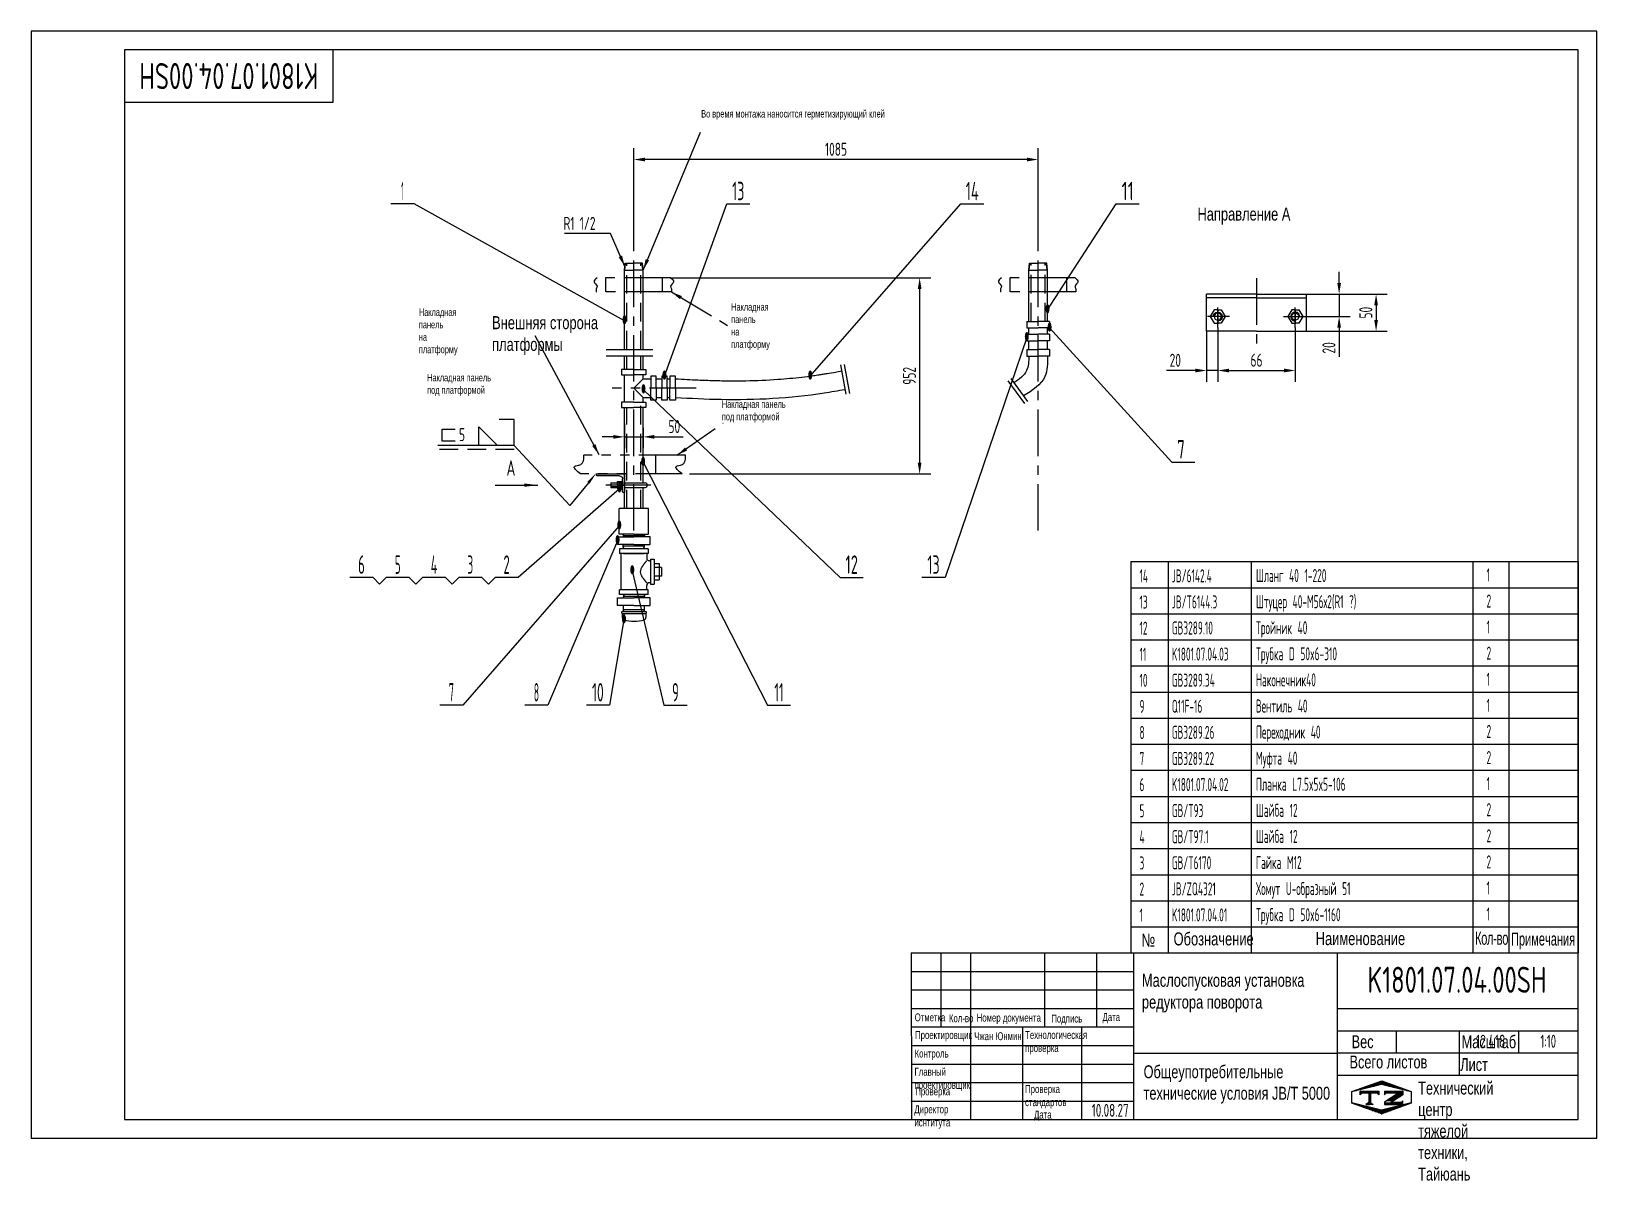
# Model space of a CAD drawing. Header units: millimetres. Extents: x 0 to 4200, y -114 to 2970.
import ezdxf
from ezdxf.enums import TextEntityAlignment as Align

# ---------------------------------------------------------------- set-up
doc = ezdxf.new("R2010")
doc.units = ezdxf.units.MM
doc.header["$LTSCALE"] = 100
for name, pattern in [('F', [0.75, 0.5, -0.25]), ('G', [2, 1.25, -0.25, 0.25, -0.25]), ('K', [2.5, 1.25, -0.25, 0.25, -0.25, 0.25, -0.25])]:
    doc.linetypes.add(name, pattern=pattern)
for name, color, linetype in [('01', 7, 'Continuous'), ('02', 1, 'Continuous'), ('04', 2, 'F'), ('05', 142, 'G'), ('07', 6, 'K'), ('08', 1, 'Continuous'), ('11', 3, 'Continuous'), ('13', 3, 'Continuous'), ('THICK', 7, 'Continuous')]:
    doc.layers.add(name, color=color, linetype=linetype)
doc.styles.add('HZLIB', font='TXT.shx', dxfattribs={"width": 0.5, "height": 35})
doc.styles.get("Standard").update_dxf_attribs({"font": 'isocp', "width": 0.707, "bigfont": 'intecad.shx'})
doc.dimstyles.new('INTE', dxfattribs={"dimscale": 10, "dimtxt": 3.5, "dimasz": 3, "dimexe": 3, "dimexo": 0, "dimgap": 1, "dimtad": 1, "dimdsep": 46, "dimtxsty": 'Standard', "dimcen": 0, "dimclrd": 1, "dimclre": 1, "dimclrt": 3, "dimaunit": 1, "dimadec": 0, "dimazin": 0, "dimtfac": 1, "dimtmove": 0, "dimatfit": 0, "dimfxl": 0, "dimarcsym": 0})

# ---------------------------------------------------------------- blocks, each defined once
blk = doc.blocks.new('*U4')
at = {"layer": '01'}
for p, q in [((0, 10), (-9, 4.8)), ((-9, 4.8), (-9, 0)), ((-9, -4.8), (-9, 0)), ((9, 4.8), (0, 10)), ((9, 0), (9, 4.8)), ((0, -10), (-9, -4.8)), ((9, -4.8), (0, -10)), ((9, 0), (9, -4.8))]:
    blk.add_line(p, q, dxfattribs=at)
blk.add_circle((0, 0), 4.8, dxfattribs=at)
at = {"layer": '02'}
blk.add_arc((0, 0), 6, 266.5577, 182.6113, dxfattribs=at)
at = {"layer": '05'}
for p, q in [((9.6, 0), (-9.8, 0)), ((0, 10.6), (0, -10.5))]:
    blk.add_line(p, q, dxfattribs=at)
blk = doc.blocks.new('*D38')
at = {"layer": '08', "color": 1, "lineweight": -2}
for p, q in [((3183.3, 2175.6), (3183.3, 2029.8)), ((3391.3, 2175.6), (3391.3, 2029.8)), ((3213.3, 2059.8), (3361.3, 2059.8))]:
    blk.add_line(p, q, dxfattribs=at)
at = {"layer": '08', "color": 1}
for points in [[(3213.3, 2064.8), (3213.3, 2054.8), (3183.3, 2059.8)], [(3361.3, 2064.8), (3361.3, 2054.8), (3391.3, 2059.8)]]:
    blk.add_solid(points, dxfattribs=at)
at = {"layer": 'Defpoints', "color": 0}
for p in [(3183.3, 2175.6), (3391.3, 2175.6), (3391.3, 2059.8)]:
    blk.add_point(p, dxfattribs=at)
at = {"layer": '08', "color": 3, "insert": (3287.3, 2087.3), "char_height": 35, "attachment_point": 5}
blk.add_mtext('66', dxfattribs=at)
blk = doc.blocks.new('*D39')
at = {"layer": '08', "color": 1, "lineweight": -2}
for p, q in [((3509, 2294.5), (3509, 2324.5)), ((3421.3, 2264.5), (3539, 2264.5)), ((3509, 2264.5), (3509, 2204.5)), ((3412.3, 2204.5), (3539, 2204.5)), ((3509, 2174.5), (3509, 2096.7))]:
    blk.add_line(p, q, dxfattribs=at)
at = {"layer": '08', "color": 1}
for points in [[(3504, 2294.5), (3514, 2294.5), (3509, 2264.5)], [(3504, 2174.5), (3514, 2174.5), (3509, 2204.5)]]:
    blk.add_solid(points, dxfattribs=at)
at = {"layer": 'Defpoints', "color": 0}
for p in [(3421.3, 2264.5), (3412.3, 2204.5), (3509, 2204.5)]:
    blk.add_point(p, dxfattribs=at)
at = {"layer": '08', "color": 3, "insert": (3481.5, 2120.6), "char_height": 35, "attachment_point": 5, "rotation": 90}
blk.add_mtext('20', dxfattribs=at)
blk = doc.blocks.new('*D40')
at = {"layer": '08', "color": 1, "lineweight": -2}
for p, q in [((3421.3, 2264.5), (3638.1, 2264.5)), ((3608.1, 2234.5), (3608.1, 2195.5)), ((3421.3, 2165.5), (3638.1, 2165.5))]:
    blk.add_line(p, q, dxfattribs=at)
at = {"layer": '08', "color": 1}
for points in [[(3603.1, 2234.5), (3613.1, 2234.5), (3608.1, 2264.5)], [(3603.1, 2195.5), (3613.1, 2195.5), (3608.1, 2165.5)]]:
    blk.add_solid(points, dxfattribs=at)
at = {"layer": 'Defpoints', "color": 0}
for p in [(3421.3, 2264.5), (3421.3, 2165.5), (3608.1, 2165.5)]:
    blk.add_point(p, dxfattribs=at)
at = {"layer": '08', "color": 3, "insert": (3580.6, 2215), "char_height": 35, "attachment_point": 5, "rotation": 90}
blk.add_mtext('50', dxfattribs=at)
blk = doc.blocks.new('*U41', base_point=(1052.3, 1782.3))
at = {"layer": '01'}
blk.add_lwpolyline([(673.3, 1866.9), (638.3, 1866.9), (638.3, 1898.9), (673.3, 1898.9)], dxfattribs=at)
blk.add_lwpolyline([(736.3, 1905.4), (786.3, 1855.4), (736.3, 1855.4)], close=True, dxfattribs=at)
at = {"layer": '02'}
blk.add_lwpolyline([(1030.3, 1755.1), (980.6, 1693.9), (831.3, 1855.4), (626.3, 1855.4)], dxfattribs=at)
blk.add_lwpolyline([(1052.3, 1782.3, 0, 8, 0), (1030.3, 1755.1, 8, 8, 0)], format="xyseb", dxfattribs=at)
at = {"layer": '04'}
blk.add_line((831.3, 1844.9), (626.3, 1844.9), dxfattribs=at)
at = {"layer": '13', "width": 0.707}
blk.add_text('5', height=35, dxfattribs=at).set_placement((683.3, 1866.9))
blk = doc.blocks.new('*D42')
at = {"layer": '08', "color": 1, "lineweight": -2}
for p, q in [((3153.3, 2165.5), (3153.3, 2029.8)), ((3183.3, 2165.5), (3183.3, 2029.8)), ((3123.3, 2059.8), (3045.4, 2059.8)), ((3183.3, 2059.8), (3153.3, 2059.8)), ((3213.3, 2059.8), (3243.3, 2059.8))]:
    blk.add_line(p, q, dxfattribs=at)
at = {"layer": '08', "color": 1}
for points in [[(3123.3, 2064.8), (3123.3, 2054.8), (3153.3, 2059.8)], [(3213.3, 2064.8), (3213.3, 2054.8), (3183.3, 2059.8)]]:
    blk.add_solid(points, dxfattribs=at)
at = {"layer": 'Defpoints', "color": 0}
for p in [(3153.3, 2165.5), (3183.3, 2165.5), (3153.3, 2059.8)]:
    blk.add_point(p, dxfattribs=at)
at = {"layer": '08', "color": 3, "insert": (3069.3, 2087.3), "char_height": 35, "attachment_point": 5}
blk.add_mtext('20', dxfattribs=at)
blk = doc.blocks.new('*D43')
at = {"layer": '08', "color": 1, "lineweight": -2}
for p, q in [((1591.5, 1917.4), (1591.5, 1851.8)), ((1641.5, 1906.2), (1641.5, 1851.8)), ((1561.5, 1881.8), (1531.5, 1881.8)), ((1591.5, 1881.8), (1641.5, 1881.8)), ((1671.5, 1881.8), (1748.8, 1881.8))]:
    blk.add_line(p, q, dxfattribs=at)
at = {"layer": '08', "color": 1}
for points in [[(1561.5, 1886.8), (1561.5, 1876.8), (1591.5, 1881.8)], [(1671.5, 1886.8), (1671.5, 1876.8), (1641.5, 1881.8)]]:
    blk.add_solid(points, dxfattribs=at)
at = {"layer": 'Defpoints', "color": 0}
for p in [(1591.5, 1917.4), (1641.5, 1906.2), (1641.5, 1881.8)]:
    blk.add_point(p, dxfattribs=at)
at = {"layer": '08', "color": 3, "insert": (1725.2, 1909.3), "char_height": 35, "attachment_point": 5}
blk.add_mtext('50', dxfattribs=at)
blk = doc.blocks.new('*D44')
at = {"layer": '08', "color": 1, "lineweight": -2}
for p, q in [((1715.3, 2308.6), (2413.4, 2308.6)), ((2383.4, 2278.6), (2383.4, 1812.3)), ((1765.9, 1782.3), (2413.4, 1782.3))]:
    blk.add_line(p, q, dxfattribs=at)
at = {"layer": '08', "color": 1}
for points in [[(2378.4, 2278.6), (2388.4, 2278.6), (2383.4, 2308.6)], [(2378.4, 1812.3), (2388.4, 1812.3), (2383.4, 1782.3)]]:
    blk.add_solid(points, dxfattribs=at)
at = {"layer": 'Defpoints', "color": 0}
for p in [(1715.3, 2308.6), (1765.9, 1782.3), (2383.4, 1782.3)]:
    blk.add_point(p, dxfattribs=at)
at = {"layer": '08', "color": 3, "insert": (2355.9, 2045.5), "char_height": 35, "attachment_point": 5, "rotation": 90}
blk.add_mtext('952', dxfattribs=at)
blk = doc.blocks.new('*U1')
at = {"layer": '01'}
for p, q in [((0, 75), (3.3, 75)), ((0, 75), (0, 0)), ((5, 13), (5, 73.3)), ((0, 0), (50, 0)), ((48.4, 5), (13, 5)), ((50, 0), (50, 3.3))]:
    blk.add_line(p, q, dxfattribs=at)
for centre, radius, start, end in [((3.3, 73.3), 1.65, 359.954, 90), ((13, 13), 8, 180, 270), ((48.4, 3.3), 1.65, 0, 89.9885)]:
    blk.add_arc(centre, radius, start, end, dxfattribs=at)
blk = doc.blocks.new('*U3')
at = {"layer": '01'}
for p, q in [((-10.8, 0), (-10.8, 10)), ((-10.8, 10), (0, 10)), ((-10.8, 6), (0, 6)), ((0, 10), (0, 0)), ((0, -10), (0, 0)), ((-10.8, 0), (-10.8, -10)), ((-10.8, -6), (0, -6)), ((-10.8, -10), (0, -10))]:
    blk.add_line(p, q, dxfattribs=at)
at = {"layer": '05'}
blk.add_line((-11.9, 0), (1.1, 0), dxfattribs=at)
blk = doc.blocks.new('*U2')
at = {"layer": '01'}
for p, q in [((-9.2, 3.1), (-9.2, 0)), ((0, 3.1), (-9.2, 3.1)), ((-9.2, 0), (0, 0)), ((0, 0), (-1.8, 3.1)), ((0, 3.1), (1.8, 0)), ((0, 3.1), (9.2, 3.1)), ((9.2, 0), (0, 0)), ((9.2, 3.1), (9.2, 0))]:
    blk.add_line(p, q, dxfattribs=at)
at = {"layer": '05'}
blk.add_line((0, 5.2), (0, -2.1), dxfattribs=at)
blk = doc.blocks.new('*D45')
at = {"layer": '08', "color": 1, "lineweight": -2}
for p, q in [((1616.5, 2380.5), (1616.5, 2656)), ((2701.5, 2380.5), (2701.5, 2656)), ((2671.5, 2626), (1646.5, 2626))]:
    blk.add_line(p, q, dxfattribs=at)
at = {"layer": '08', "color": 1}
for points in [[(1646.5, 2631), (1646.5, 2621), (1616.5, 2626)], [(2671.5, 2631), (2671.5, 2621), (2701.5, 2626)]]:
    blk.add_solid(points, dxfattribs=at)
at = {"layer": 'Defpoints', "color": 0}
for p in [(1616.5, 2626), (1616.5, 2380.5), (2701.5, 2380.5)]:
    blk.add_point(p, dxfattribs=at)
at = {"layer": '08', "color": 3, "insert": (2159, 2653.5), "char_height": 35, "attachment_point": 5}
blk.add_mtext('1085', dxfattribs=at)
blk = doc.blocks.new('*U53', base_point=(251.96, 168.31))
at = {"layer": '01'}
for p, q in [((251.96, 168.31), (251.96, 182.31)), ((195.96, 168.31), (251.96, 168.31))]:
    blk.add_line(p, q, dxfattribs=at)
blk = doc.blocks.new('*U54')
at = {"layer": '04'}
blk.add_blockref('*U53', (0, 0), dxfattribs=at)
blk = doc.blocks.new('*U55')
at = {"layer": '01'}
for points in [[(415, 292), (25, 292)], [(25, 292), (25, 5)], [(415, 5), (415, 292)], [(25, 5), (415, 5)]]:
    blk.add_lwpolyline(points, dxfattribs=at)
at = {"layer": '02'}
for points in [[(420, 297), (0, 297)], [(0, 297), (0, 0)], [(420, 0), (420, 297)], [(0, 0), (420, 0)]]:
    blk.add_lwpolyline(points, dxfattribs=at)
blk = doc.blocks.new('*X75')
at = {"color": 0}
for p, q in [((127.06, 7.8), (132.06, 7.8)), ((127.06, 7.5), (132.06, 7.5)), ((127.06, 7.2), (127.32, 7.2)), ((127.84, 5.4), (129.64, 5.4)), ((128.3, 5.7), (130.1, 5.7)), ((128.77, 6), (130.57, 6)), ((129.23, 6.3), (131.04, 6.3)), ((129.7, 6.6), (131.51, 6.6)), ((130.16, 6.9), (131.98, 6.9)), ((130.62, 7.2), (132.06, 7.2))]:
    blk.add_line(p, q, dxfattribs=at)
blk = doc.blocks.new('*X76')
at = {"color": 0}
for p, q in [((127.06, 4.8), (132.06, 4.8)), ((127.06, 4.5), (132.06, 4.5)), ((131.84, 5.1), (132.06, 5.1))]:
    blk.add_line(p, q, dxfattribs=at)
blk = doc.blocks.new('*X74')
at = {"color": 0}
for p, q in [((122.34, 4.5), (123.72, 4.5)), ((122.82, 4.8), (123.24, 4.8))]:
    blk.add_line(p, q, dxfattribs=at)
blk = doc.blocks.new('*X73')
at = {"color": 0}
for p, q in [((120.53, 7.8), (125.53, 7.8)), ((120.53, 7.5), (125.53, 7.5)), ((120.53, 7.2), (120.79, 7.2)), ((125.27, 7.2), (125.53, 7.2))]:
    blk.add_line(p, q, dxfattribs=at)
blk = doc.blocks.new('*X72')
at = {"color": 0}
for p, q in [((120.66, 8.7), (121.92, 8.7)), ((121.52, 9), (123.12, 9)), ((122.38, 9.3), (124.32, 9.3)), ((123.24, 9.6), (125.52, 9.6)), ((124.1, 9.9), (128.52, 9.9)), ((124.97, 10.2), (127.67, 10.2)), ((125.83, 10.5), (126.82, 10.5)), ((127.02, 9.6), (129.37, 9.6)), ((128.22, 9.3), (130.22, 9.3)), ((129.42, 9), (131.07, 9)), ((130.62, 8.7), (131.92, 8.7)), ((118.22, 7.8), (118.32, 7.8)), ((118.22, 7.5), (118.27, 7.5)), ((118.22, 7.2), (118.27, 7.2)), ((118.22, 6.9), (118.27, 6.9)), ((118.22, 6.6), (118.27, 6.6)), ((118.22, 6.3), (118.27, 6.3)), ((118.22, 6), (118.27, 6)), ((118.22, 5.7), (118.27, 5.7)), ((118.22, 5.4), (118.27, 5.4)), ((118.22, 5.1), (118.27, 5.1)), ((118.22, 4.8), (118.27, 4.8)), ((118.79, 4.5), (119.42, 4.5)), ((118.94, 8.1), (119.52, 8.1)), ((119.8, 8.4), (120.72, 8.4)), ((131.82, 8.4), (132.77, 8.4)), ((133.02, 8.1), (133.62, 8.1)), ((133.12, 4.5), (133.76, 4.5)), ((134.22, 7.8), (134.32, 7.8)), ((134.27, 7.5), (134.32, 7.5)), ((134.27, 7.2), (134.32, 7.2)), ((134.27, 6.9), (134.32, 6.9)), ((134.27, 6.6), (134.32, 6.6)), ((134.27, 6.3), (134.32, 6.3)), ((134.27, 6), (134.32, 6)), ((134.27, 5.7), (134.32, 5.7)), ((134.27, 5.4), (134.32, 5.4)), ((134.27, 5.1), (134.32, 5.1)), ((134.27, 4.8), (134.32, 4.8)), ((119.61, 4.2), (120.62, 4.2)), ((120.43, 3.9), (121.82, 3.9)), ((121.26, 3.6), (123.02, 3.6)), ((122.08, 3.3), (124.22, 3.3)), ((122.91, 3), (125.42, 3)), ((123.73, 2.7), (128.89, 2.7)), ((124.55, 2.4), (128.07, 2.4)), ((125.38, 2.1), (127.26, 2.1)), ((126.2, 1.8), (126.45, 1.8)), ((127.12, 3), (129.7, 3)), ((128.32, 3.3), (130.51, 3.3)), ((129.52, 3.6), (131.32, 3.6)), ((130.72, 3.9), (132.14, 3.9)), ((131.92, 4.2), (132.95, 4.2))]:
    blk.add_line(p, q, dxfattribs=at)

msp = doc.modelspace()

# ---------------------------------------------------------------- linework, layer by layer
for p, q in [((1588.357, 1620.899), (1588.227, 1616.739)), ((1588.227, 1616.739), (1644.867, 1616.739)), ((1644.737, 1620.899), (1644.867, 1616.739)), ((1654.947, 1581.352), (1578.147, 1581.352)), ((1578.147, 1581.352), (1578.147, 1568.552)), ((1654.947, 1568.552), (1578.147, 1568.552)), ((1581.987, 1568.552), (1581.987, 1471.272)), ((1588.227, 1589.672), (1644.867, 1589.672)), ((1588.487, 1581.352), (1588.227, 1589.672)), ((1588.887, 1568.552), (1644.207, 1568.552)), ((1644.607, 1581.352), (1644.867, 1589.672)), ((1651.107, 1568.552), (1651.107, 1557.032)), ((1654.947, 1581.352), (1654.947, 1568.552)), ((1661.347, 1549.352), (1658.787, 1549.352)), ((1661.347, 1553.192), (1661.347, 1486.632)), ((1661.347, 1553.192), (1671.587, 1553.192)), ((1671.587, 1553.192), (1671.587, 1486.632)), ((1671.587, 1541.672), (1684.387, 1541.672)), ((1684.387, 1531.432), (1671.587, 1531.432)), ((1684.387, 1541.672), (1684.387, 1498.152)), ((1690.787, 1531.432), (1684.387, 1531.432)), ((1690.787, 1531.432), (1690.787, 1508.392)), ((2950, 1546.994), (2950, 496.994)), ((2950, 1546.994), (4150, 1546.994)), ((3050, 1546.994), (3050, 496.994)), ((3272.75, 1546.994), (3272.75, 496.994)), ((3867.487, 1546.994), (3867.487, 496.994)), ((3964.328, 1546.994), (3964.328, 496.994)), ((4150, 1546.994), (4150, 496.994)), ((1654.947, 1471.272), (1578.147, 1471.272)), ((1578.147, 1458.472), (1578.147, 1471.272)), ((1651.107, 1471.272), (1651.107, 1482.792)), ((1654.947, 1458.472), (1654.947, 1471.272)), ((1661.347, 1490.472), (1658.787, 1490.472)), ((1661.347, 1486.632), (1671.587, 1486.632)), ((1684.387, 1508.392), (1671.587, 1508.392)), ((1671.587, 1498.152), (1684.387, 1498.152)), ((1690.787, 1508.392), (1684.387, 1508.392)), ((2950, 1476.994), (4150, 1476.994)), ((1654.947, 1458.472), (1578.147, 1458.472)), ((1588.965, 1458.472), (1588.805, 1453.352)), ((1645.445, 1453.352), (1588.805, 1453.352)), ((1588.805, 1450.217), (1588.805, 1453.352)), ((1588.805, 1417.969), (1588.805, 1429.27)), ((1645.285, 1458.472), (1645.445, 1453.352)), ((1645.445, 1450.217), (1645.445, 1453.352)), ((1645.445, 1417.969), (1645.445, 1429.27)), ((1585.445, 1407.474), (1585.445, 1396.992)), ((1585.765, 1412.849), (1648.485, 1412.849)), ((1587.424, 1407.937), (1647.004, 1407.937)), ((1645.445, 1417.969), (1588.805, 1417.969)), ((1588.965, 1412.849), (1588.805, 1417.969)), ((1645.285, 1412.849), (1645.445, 1417.969)), ((1648.805, 1407.474), (1648.805, 1396.992)), ((2950, 1406.994), (4150, 1406.994)), ((2950, 1336.994), (4150, 1336.994)), ((2950, 1266.994), (4150, 1266.994)), ((2950, 1196.994), (4150, 1196.994)), ((2950, 1126.994), (4150, 1126.994)), ((2950, 1056.994), (4150, 1056.994)), ((2950, 986.994), (4150, 986.994)), ((2950, 916.994), (4150, 916.994)), ((2950, 846.994), (4150, 846.994)), ((2950, 776.994), (4150, 776.994)), ((2950, 706.994), (4150, 706.994)), ((2950, 636.994), (4150, 636.994)), ((2950, 566.994), (4150, 566.994)), ((2950, 496.994), (4150, 496.994))]:
    msp.add_line(p, q)
for centre, radius, start, end in [((1658.787, 1557.032), 7.68, 180, 270), ((1658.787, 1482.792), 7.68, 90, 180), ((1585.765, 1410.609), 2.24, 90, 242.964308), ((1584.165, 1407.474), 1.28, 0, 62.964308), ((1591.845, 1396.992), 6.4, 180, 254.937745), ((1617.125, 1490.929), 103.68, 254.937745, 285.062255), ((1642.405, 1396.992), 6.4, 285.062255, 0), ((1648.485, 1410.609), 2.24, 297.035692, 90), ((1650.085, 1407.474), 1.28, 117.035692, 180)]:
    msp.add_arc(centre, radius, start, end)
at = {"layer": '01'}
for p, q in [((1591.547, 2329.252), (1616.547, 2329.252)), ((1591.547, 2116.085), (1591.547, 2329.252)), ((1591.724, 2329.252), (1593.235, 2348.252)), ((1593.235, 2348.252), (1616.547, 2348.252)), ((1639.86, 2348.252), (1616.547, 2348.252)), ((1641.547, 2329.252), (1616.547, 2329.252)), ((1641.37, 2329.252), (1639.86, 2348.252)), ((1641.547, 2116.085), (1641.547, 2329.252)), ((2676.547, 2329.252), (2701.547, 2329.252)), ((2676.547, 2191.499), (2676.547, 2329.252)), ((2676.724, 2329.252), (2678.235, 2348.252)), ((2678.235, 2348.252), (2701.547, 2348.252)), ((2724.86, 2348.252), (2701.547, 2348.252)), ((2726.547, 2329.252), (2701.547, 2329.252)), ((2726.37, 2329.252), (2724.86, 2348.252)), ((2726.547, 2191.499), (2726.547, 2329.252)), ((3153.275, 2165.486), (3153.275, 2264.52)), ((3287.275, 2264.52), (3153.275, 2264.52)), ((3287.275, 2254.52), (3153.275, 2254.52)), ((3287.275, 2264.52), (3421.275, 2264.52)), ((3287.275, 2254.52), (3421.275, 2254.52)), ((3421.275, 2165.486), (3421.275, 2264.52)), ((2671.006, 2191.499), (2701.547, 2191.499)), ((2671.006, 2191.499), (2671.006, 2173.943)), ((2732.089, 2191.499), (2701.547, 2191.499)), ((2732.089, 2191.499), (2732.089, 2173.943)), ((2671.006, 2173.943), (2701.547, 2173.943)), ((2671.006, 2156.897), (2701.547, 2156.897)), ((2671.006, 2156.897), (2671.006, 2139.342)), ((2676.547, 2156.897), (2676.547, 2173.943)), ((2732.089, 2173.943), (2701.547, 2173.943)), ((2732.089, 2156.897), (2701.547, 2156.897)), ((2726.547, 2156.897), (2726.547, 2173.943)), ((2732.089, 2156.897), (2732.089, 2139.342)), ((3287.275, 2165.486), (3153.275, 2165.486)), ((3287.275, 2165.486), (3421.275, 2165.486)), ((2671.006, 2139.342), (2701.547, 2139.342)), ((2671.006, 2116.085), (2701.547, 2116.085)), ((2671.006, 2116.085), (2671.006, 2098.53)), ((2676.547, 2116.085), (2676.547, 2139.342)), ((2732.089, 2139.342), (2701.547, 2139.342)), ((2732.089, 2116.085), (2701.547, 2116.085)), ((2726.547, 2116.085), (2726.547, 2139.342)), ((2732.089, 2116.085), (2732.089, 2098.53)), ((1616.547, 2062.566), (1583.956, 2062.566)), ((1583.956, 2062.566), (1583.956, 2048.136)), ((1591.547, 2062.566), (1591.547, 2099.348)), ((1616.547, 2062.566), (1649.138, 2062.566)), ((1641.547, 2062.566), (1641.547, 2099.348)), ((1649.138, 2062.566), (1649.138, 2048.136)), ((2671.006, 2098.53), (2701.547, 2098.53)), ((2732.089, 2098.53), (2701.547, 2098.53)), ((1583.956, 2048.136), (1616.547, 2048.136)), ((1591.547, 1975.272), (1591.547, 2048.136)), ((1649.138, 2048.136), (1616.547, 2048.136)), ((1641.547, 2037.499), (1616.547, 2012.499)), ((1641.547, 2037.499), (1641.547, 2048.136)), ((1641.547, 2037.499), (1641.547, 2048.136)), ((1641.547, 2037.499), (1662.031, 2037.499)), ((1662.031, 2045.09), (1662.031, 2012.499)), ((1676.462, 2045.09), (1662.031, 2045.09)), ((1676.462, 2012.499), (1676.462, 2045.09)), ((1676.462, 2037.499), (1691.363, 2037.499)), ((1691.363, 2045.09), (1691.363, 2012.499)), ((1705.794, 2045.09), (1691.363, 2045.09)), ((1705.794, 2012.499), (1705.794, 2045.09)), ((1705.794, 2037.499), (1713.538, 2037.499)), ((1727.969, 2045.09), (1713.538, 2045.09)), ((1713.538, 2045.09), (1713.538, 2012.499)), ((1727.969, 2012.499), (1727.969, 2045.09)), ((1616.547, 1975.272), (1583.956, 1975.272)), ((1583.956, 1975.272), (1583.956, 1960.842)), ((1616.547, 2012.499), (1641.547, 1987.499)), ((1616.547, 1975.272), (1649.138, 1975.272)), ((1641.547, 1975.272), (1641.547, 1987.499)), ((1641.547, 1975.272), (1641.547, 1987.499)), ((1641.547, 1987.499), (1662.031, 1987.499)), ((1649.138, 1975.272), (1649.138, 1960.842)), ((1662.031, 1979.908), (1662.031, 2012.499)), ((1676.462, 1979.908), (1662.031, 1979.908)), ((1676.462, 2012.499), (1676.462, 1979.908)), ((1676.462, 1987.499), (1691.363, 1987.499)), ((1691.363, 1979.908), (1691.363, 2012.499)), ((1705.794, 1979.908), (1691.363, 1979.908)), ((1705.794, 2012.499), (1705.794, 1979.908)), ((1705.794, 1987.499), (1713.538, 1987.499)), ((1713.538, 1979.908), (1713.538, 2012.499)), ((1727.969, 1979.908), (1713.538, 1979.908)), ((1727.969, 2012.499), (1727.969, 1979.908)), ((1583.956, 1960.842), (1616.547, 1960.842)), ((1591.547, 1689.861), (1591.547, 1960.842)), ((1649.138, 1960.842), (1616.547, 1960.842)), ((1641.547, 1758.29), (1641.547, 1960.842)), ((1295.544, 1928.547), (1255.495, 1928.547)), ((1295.544, 1858.741), (1295.544, 1928.547)), ((1641.547, 1689.861), (1641.547, 1746.29)), ((1655.541, 1689.861), (1577.554, 1689.861)), ((1577.554, 1620.899), (1577.554, 1689.861)), ((1655.541, 1620.899), (1655.541, 1689.861)), ((1573.068, 1613.679), (1616.547, 1613.679)), ((1573.068, 1592.732), (1573.068, 1613.679)), ((1616.547, 1620.899), (1577.554, 1620.899)), ((1588.227, 1616.739), (1588.227, 1613.679)), ((1616.547, 1620.899), (1655.541, 1620.899)), ((1660.026, 1613.679), (1616.547, 1613.679)), ((1644.867, 1616.739), (1644.867, 1613.679)), ((1660.026, 1592.732), (1660.026, 1613.679)), ((1616.547, 1592.732), (1573.068, 1592.732)), ((1588.227, 1589.672), (1588.227, 1592.732)), ((1616.547, 1592.732), (1660.026, 1592.732)), ((1644.867, 1589.672), (1644.867, 1592.732)), ((1573.068, 1429.27), (1573.068, 1450.217)), ((1573.068, 1450.217), (1616.547, 1450.217)), ((1616.547, 1429.27), (1573.068, 1429.27)), ((1660.026, 1450.217), (1616.547, 1450.217)), ((1616.547, 1429.27), (1660.026, 1429.27)), ((1660.026, 1429.27), (1660.026, 1450.217))]:
    msp.add_line(p, q, dxfattribs=at)
at = {"layer": '01', "color": 7, "linetype": 'Continuous'}
for p, q in [((1554.797, 1758.29), (1572.647, 1758.29)), ((1554.797, 1758.29), (1554.797, 1746.29)), ((1554.797, 1746.29), (1572.647, 1746.29)), ((1591.547, 1758.29), (1647.182, 1758.29)), ((1591.547, 1746.29), (1647.182, 1746.29))]:
    msp.add_line(p, q, dxfattribs=at)
msp.add_arc((1647.182, 1752.29), 6, 270, 90, dxfattribs=at)
at = {"layer": '01'}
msp.add_open_spline([(1727.969, 2037.433), (1750.104, 2036.428), (1769.551, 2035.429), (1803.124, 2033.953), (1817.301, 2033.408), (1838.62, 2032.789), (1845.802, 2032.615), (1860.144, 2032.352), (1867.315, 2032.262), (1888.825, 2032.121), (1903.161, 2032.198), (1946.131, 2032.97), (1974.726, 2034.207), (2013.875, 2036.998), (2024.529, 2037.871), (2056.43, 2040.833), (2077.618, 2043.269), (2103.702, 2046.89), (2108.698, 2047.612), (2117.308, 2048.907), (2120.92, 2049.465), (2128.173, 2050.616), (2131.811, 2051.207), (2142.761, 2053.018), (2150.109, 2054.278), (2163.077, 2056.535), (2168.675, 2057.52), (2174.305, 2058.511)], degree=3, knots=[0, 0, 0, 0, 58.79969366, 58.79969366, 102.10662522, 102.10662522, 124.1872565, 124.1872565, 146.26788778, 146.26788778, 190.42915034, 190.42915034, 278.75167546, 278.75167546, 311.84219955, 311.84219955, 378.02324771, 378.02324771, 393.72616225, 393.72616225, 405.11688947, 405.11688947, 416.50761669, 416.50761669, 439.28907113, 439.28907113, 456.43634455, 456.43634455, 456.43634455, 456.43634455], dxfattribs=at)
for points in [[(2676.328, 2098.53), (2670.494, 2059.728), (2636.6, 2026.689)], [(2726.547, 2098.53), (2719.674, 2043.881), (2662.421, 1991.639)], [(1727.969, 1987.499), (1850.734, 1982.517), (2127.073, 1999.826), (2182.971, 2009.267)], [(1651.107, 1490.472), (1650.152, 1491.599), (1649.186, 1492.753), (1648.206, 1493.939), (1647.211, 1495.161), (1646.202, 1496.423), (1645.174, 1497.734), (1644.128, 1499.103), (1643.06, 1500.541), (1641.967, 1502.066), (1640.847, 1503.701), (1639.695, 1505.484), (1638.507, 1507.48), (1637.276, 1509.813), (1635.993, 1512.807), (1634.649, 1519.912), (1635.993, 1527.016), (1637.276, 1530.01), (1638.507, 1532.343), (1639.695, 1534.339), (1640.847, 1536.123), (1641.967, 1537.758), (1643.06, 1539.282), (1644.128, 1540.72), (1645.174, 1542.089), (1646.202, 1543.4), (1647.211, 1544.663), (1648.206, 1545.884), (1649.186, 1547.07), (1650.152, 1548.225), (1651.107, 1549.352)]]:
    msp.add_spline(points, degree=3, dxfattribs=at)
at = {"layer": '02'}
for p, q in [((1026.97, 2506.681), (964.97, 2506.681)), ((1591.547, 2193.476), (1026.97, 2506.681)), ((1698.579, 2045.09), (1865.749, 2506.681)), ((1865.749, 2506.681), (1927.749, 2506.681)), ((2089.911, 2045.005), (2493.68, 2506.681)), ((2493.68, 2506.681), (2555.68, 2506.681)), ((2726.547, 2222.668), (2910.74, 2506.681)), ((2910.74, 2506.681), (2972.74, 2506.681)), ((1592.331, 2329.252), (1593.913, 2348.252)), ((1640.764, 2329.252), (1639.182, 2348.252)), ((2677.331, 2329.252), (2678.913, 2348.252)), ((2725.764, 2329.252), (2724.182, 2348.252)), ((2671.006, 2148.119), (2451.593, 1504.252)), ((2732.089, 2173.943), (3059.818, 1813.624)), ((1642.513, 2008.146), (2170.153, 1504.252)), ((1641.547, 1813.466), (1975.04, 1161.633)), ((3059.818, 1813.624), (3121.818, 1813.624)), ((1244.676, 1752.29), (1358.676, 1752.29)), ((1578.047, 1742.275), (1306.237, 1504.252)), ((1572.647, 1757.298), (1554.797, 1757.298)), ((1572.647, 1747.283), (1554.797, 1747.283)), ((1577.554, 1642.853), (1158.063, 1161.633)), ((1573.068, 1603.205), (1386.299, 1161.633)), ((1612.424, 1522.602), (1697.257, 1161.633)), ((916.816, 1504.252), (854.816, 1504.252)), ((934.494, 1486.574), (916.816, 1504.252)), ((952.171, 1504.252), (934.494, 1486.574)), ((1014.171, 1504.252), (952.171, 1504.252)), ((1031.849, 1486.574), (1014.171, 1504.252)), ((1049.527, 1504.252), (1031.849, 1486.574)), ((1111.527, 1504.252), (1049.527, 1504.252)), ((1129.204, 1486.574), (1111.527, 1504.252)), ((1146.882, 1504.252), (1129.204, 1486.574)), ((1208.882, 1504.252), (1146.882, 1504.252)), ((1226.56, 1486.574), (1208.882, 1504.252)), ((1244.237, 1504.252), (1226.56, 1486.574)), ((1306.237, 1504.252), (1244.237, 1504.252)), ((2170.153, 1504.252), (2232.153, 1504.252)), ((2451.593, 1504.252), (2389.593, 1504.252)), ((1590.182, 1390.811), (1551.193, 1161.633)), ((1158.063, 1161.633), (1096.063, 1161.633)), ((1386.299, 1161.633), (1324.299, 1161.633)), ((1551.193, 1161.633), (1489.193, 1161.633)), ((1697.257, 1161.633), (1759.257, 1161.633)), ((1975.04, 1161.633), (2037.04, 1161.633))]:
    msp.add_line(p, q, dxfattribs=at)
at = {"layer": '02', "color": 1, "linetype": 'Continuous'}
for p, q in [((1589.253, 1620.899), (1589.123, 1616.739)), ((1643.842, 1620.899), (1643.972, 1616.739)), ((1589.383, 1581.352), (1589.123, 1589.672)), ((1643.712, 1581.352), (1643.972, 1589.672)), ((1589.86, 1458.472), (1589.7, 1453.352)), ((1644.389, 1458.472), (1644.549, 1453.352)), ((1589.86, 1412.849), (1589.7, 1417.969)), ((1644.389, 1412.849), (1644.549, 1417.969))]:
    msp.add_line(p, q, dxfattribs=at)
at = {"layer": '02'}
msp.add_lwpolyline([(1322.676, 1752.29, 9, 0, 0), (1358.676, 1752.29, 0, 0, 0)], format="xyseb", dxfattribs=at)
for points in [[(1517.779, 2308.634), (1509.784, 2298.034), (1517.779, 2286.048), (1515.78, 2279.389), (1515.78, 2270.634)], [(1715.315, 2308.634), (1723.311, 2298.034), (1715.315, 2286.048), (1717.314, 2279.389), (1717.314, 2270.634)], [(2602.779, 2308.634), (2594.784, 2298.034), (2602.779, 2286.048), (2600.78, 2279.389), (2600.78, 2270.634)], [(2800.315, 2308.634), (2808.311, 2298.034), (2800.315, 2286.048), (2802.314, 2279.389), (2802.314, 2270.634)], [(1473.412, 1782.29), (1456.97, 1802.221), (1474.156, 1807.946), (1479.884, 1813.671), (1482.157, 1832.29)], [(1746.258, 1782.29), (1729.816, 1802.221), (1747.001, 1807.946), (1752.73, 1813.671), (1755.003, 1832.29)]]:
    msp.add_spline(points, degree=3, dxfattribs=at)
at = {"layer": '04', "color": 2, "linetype": 'F'}
for p, q in [((1597.547, 2116.085), (1597.547, 2348.252)), ((1635.547, 2116.085), (1635.547, 2348.252)), ((2682.547, 2191.499), (2682.547, 2348.252)), ((2720.547, 2191.499), (2720.547, 2348.252)), ((1597.547, 2062.566), (1597.547, 2099.348)), ((1635.547, 2062.566), (1635.547, 2099.348)), ((1635.547, 1689.861), (1635.547, 1975.272)), ((1597.547, 1689.861), (1597.547, 1960.842))]:
    msp.add_line(p, q, dxfattribs=at)
at = {"layer": '05', "color": 142, "linetype": 'G'}
for p, q in [((1616.547, 1630.103), (1616.547, 2380.485)), ((2701.547, 1630.103), (2701.547, 2380.485)), ((1783.684, 2012.499), (1558.55, 2012.499)), ((1675.797, 1782.29), (1675.797, 1832.29))]:
    msp.add_line(p, q, dxfattribs=at)
at = {"layer": '05', "color": 4, "linetype": 'G'}
msp.add_line((3287.275, 2307.522), (3287.275, 2125.409), dxfattribs=at)
at = {"layer": '05'}
for p, q in [((3183.275, 2175.649), (3183.275, 2228.529)), ((3391.275, 2175.649), (3391.275, 2228.529)), ((3214.999, 2204.52), (3155.819, 2204.52)), ((3359.551, 2204.52), (3418.731, 2204.52)), ((1662.071, 1752.29), (1541.867, 1752.29))]:
    msp.add_line(p, q, dxfattribs=at)
at = {"layer": '07', "color": 6, "linetype": 'K'}
for p, q in [((1717.314, 2270.634), (1515.78, 2270.634)), ((1715.315, 2308.634), (1517.779, 2308.634)), ((1540.547, 2308.634), (1540.547, 2270.634)), ((1692.547, 2308.634), (1692.547, 2270.634)), ((2802.314, 2270.634), (2600.78, 2270.634)), ((2800.315, 2308.634), (2602.779, 2308.634)), ((2625.547, 2308.634), (2625.547, 2270.634)), ((2777.547, 2308.634), (2777.547, 2270.634)), ((1755.003, 1832.29), (1482.157, 1832.29)), ((1746.258, 1782.29), (1473.412, 1782.29))]:
    msp.add_line(p, q, dxfattribs=at)
at = {"layer": '07'}
for p, q in [((1542.174, 2116.085), (1689.552, 2116.085)), ((1542.174, 2099.348), (1689.552, 2099.348)), ((2171.462, 2074.66), (2185.279, 1996.153)), ((2181.311, 2076.394), (2195.127, 1997.887)), ((2620.17, 2032.131), (2664.971, 1971.138)), ((2628.23, 2038.051), (2673.03, 1977.058))]:
    msp.add_line(p, q, dxfattribs=at)
at = {"layer": 'THICK'}
for p, q in [((2360.668, 496.994), (2362.024, 50)), ((2360.668, 496.994), (4150, 496.994)), ((2441.464, 496.778), (2441.464, 496.994)), ((2441.49, 298.33), (2441.49, 496.994)), ((2520.955, 50), (2520.955, 496.994)), ((2719.619, 298.33), (2719.619, 496.994)), ((2858.684, 298.33), (2858.684, 496.994)), ((2958.016, 50), (2958.016, 496.994)), ((3504.342, 50), (3504.342, 496.994)), ((4150, 50), (4150, 496.994)), ((2362.024, 347.996), (2958.016, 347.996)), ((3504.342, 347.996), (4150, 347.996)), ((2362.024, 298.33), (2958.016, 298.33)), ((2660.02, 50), (2660.02, 298.33)), ((2818.951, 50), (2818.951, 298.33)), ((3504.342, 288.397), (4150, 288.397)), ((3663.273, 228.798), (3663.273, 288.397)), ((3832.138, 169.198), (3832.138, 288.397)), ((3991.069, 228.798), (3991.069, 288.397)), ((2958.016, 227.937), (3504.342, 227.937)), ((3504.342, 228.798), (4150, 228.798)), ((3504.342, 169.198), (4150, 169.198)), ((2362.024, 50), (4150, 50))]:
    msp.add_line(p, q, dxfattribs=at)
at = {"layer": 'THICK', "color": 3}
for p, q in [((2362.024, 447.328), (2958.016, 447.328)), ((2362.024, 397.662), (2958.016, 397.662)), ((2362.024, 248.664), (2958.016, 248.664)), ((2362.024, 198.998), (2958.016, 198.998)), ((2362.024, 149.332), (2958.016, 149.332)), ((3542.605, 125.553), (3623.114, 153.594)), ((3543.128, 124.921), (3622.594, 144.788)), ((3565.567, 116.546), (3565.567, 126.479)), ((3565.567, 126.479), (3615.233, 126.479)), ((3615.233, 126.479), (3615.233, 116.546)), ((3622.594, 144.788), (3702.059, 124.921)), ((3623.114, 153.594), (3702.578, 125.553)), ((3630.442, 126.479), (3630.442, 116.546)), ((3630.442, 126.479), (3680.108, 126.479)), ((3680.108, 126.479), (3680.108, 116.546)), ((2362.024, 99.666), (2958.016, 99.666)), ((3542.605, 94.325), (3542.605, 125.553)), ((3623.114, 65.009), (3542.605, 94.325)), ((3543.128, 95.122), (3543.128, 124.921)), ((3622.594, 75.255), (3543.128, 95.122)), ((3570.534, 121.512), (3565.567, 116.546)), ((3610.267, 121.512), (3570.534, 121.512)), ((3590.4, 96.585), (3580.777, 90.531)), ((3580.777, 90.531), (3590.4, 90.531)), ((3588.227, 121.56), (3588.227, 94.315)), ((3590.4, 121.56), (3590.4, 94.315)), ((3590.4, 96.585), (3600.022, 90.531)), ((3600.022, 90.531), (3590.4, 90.531)), ((3592.883, 121.56), (3592.883, 94.315)), ((3615.233, 116.546), (3610.267, 121.512)), ((3702.059, 95.122), (3622.594, 75.255)), ((3702.578, 94.325), (3623.114, 65.009)), ((3630.442, 116.546), (3635.408, 121.512)), ((3669.553, 121.512), (3630.442, 96.207)), ((3630.442, 96.207), (3630.442, 90.531)), ((3630.442, 90.531), (3680.106, 90.531)), ((3635.408, 121.512), (3669.553, 121.512)), ((3654.662, 100.356), (3647.071, 95.498)), ((3675.14, 95.498), (3647.071, 95.498)), ((3680.106, 116.641), (3654.662, 100.356)), ((3680.106, 100.464), (3675.14, 95.498)), ((3680.106, 90.531), (3680.106, 100.464)), ((3702.059, 124.921), (3702.059, 95.122)), ((3702.578, 125.553), (3702.578, 94.325))]:
    msp.add_line(p, q, dxfattribs=at)
for p in [(2362.024, 99.666), (2362.024, 50)]:
    msp.add_point(p, dxfattribs=at)

# ---------------------------------------------------------------- block references
at = {"layer": '01', "yscale": 2, "zscale": 2}
for p, xscale, rotation in [((3183.275, 2204.52), -2, 270), ((3391.275, 2204.52), 2, 90)]:
    msp.add_blockref('*U4', p, dxfattribs=dict(at, xscale=xscale, rotation=rotation))
at = {"layer": '01'}
msp.add_blockref('*U41', (1516.547, 1785.64), dxfattribs=at)
at = {"layer": '05', "xscale": -1}
for name, p, rotation in [('*U1', (1591.547, 1782.29), 90), ('*U3', (1583.447, 1752.29), 180), ('*U2', (1586.547, 1752.29), 90)]:
    msp.add_blockref(name, p, dxfattribs=dict(at, rotation=rotation))
at = {"layer": '07', "xscale": 10, "yscale": 10, "zscale": 10}
msp.add_blockref('*U55', (0, 0), dxfattribs=at)
at = {"layer": '07', "xscale": 10, "yscale": 10}
msp.add_blockref('*U54', (810, 2780), dxfattribs=at)
at = {"layer": 'THICK', "color": 3, "xscale": 9.933199696701422, "yscale": 9.93319969670074, "zscale": 9.933199696701388}
for name in ['*X72', '*X73', '*X74', '*X75', '*X76']:
    msp.add_blockref(name, (2368.306, 47.573), dxfattribs=at)

# ---------------------------------------------------------------- texts
at = {"style": 'HZLIB', "width": 0.5}
for s, p in [('14', (2973.333, 1490.994)), ('JB/6142.4', (3059.928, 1491.414)), ('Шланг 40 1-220', (3285.836, 1492.124)), ('1', (3904.5, 1493.826)), ('13', (2973.333, 1420.994)), ('JB/T6144.3', (3059.928, 1421.415)), ('Штуцер 40-M56х2(R1 ?)', (3285.836, 1422.125)), ('2', (3904.5, 1423.827)), ('GB3289.10', (3059.928, 1351.416)), ('Тройник 40', (3285.836, 1352.126)), ('1', (3904.5, 1353.828)), ('12', (2973.333, 1350.994)), ('11', (2973.333, 1280.994)), ('K1801.07.04.03', (3059.928, 1281.417)), ('Трубка D 50x6-310', (3285.836, 1282.127)), ('2', (3904.5, 1283.829)), ('10', (2973.333, 1210.994)), ('GB3289.34', (3059.928, 1211.418)), ('Наконечник40', (3285.836, 1212.128)), ('1', (3904.5, 1213.83)), ('Q11F-16', (3059.928, 1141.419)), ('Вентиль 40', (3285.836, 1142.129)), ('1', (3904.5, 1143.831)), ('9', (2973.333, 1140.994)), ('8', (2973.333, 1070.994)), ('GB3289.26', (3059.928, 1071.42)), ('Переходник 40', (3285.836, 1072.13)), ('2', (3904.5, 1073.832)), ('7', (2973.333, 1000.994)), ('GB3289.22', (3059.928, 1001.421)), ('Муфта 40', (3285.836, 1002.131)), ('2', (3904.5, 1003.833)), ('K1801.07.04.02', (3059.928, 931.422)), ('Планка L7.5x5x5-106', (3285.836, 932.132)), ('1', (3904.5, 933.834)), ('6', (2973.333, 930.994)), ('5', (2973.333, 860.994)), ('GB/T93', (3059.928, 861.423)), ('Шайба 12', (3285.836, 862.133)), ('2', (3904.5, 863.835)), ('4', (2973.333, 790.994)), ('GB/T97.1', (3059.928, 791.424)), ('Шайба 12', (3285.836, 792.134)), ('2', (3904.5, 793.836)), ('3', (2973.333, 720.994)), ('GB/T6170', (3059.928, 721.425)), ('Гайка M12', (3285.836, 722.135)), ('2', (3904.5, 723.837)), ('2', (2973.333, 650.994)), ('JB/ZQ4321', (3059.928, 651.426)), ('Хомут U-образный 51', (3285.836, 652.136)), ('1', (3904.5, 653.838)), ('1', (2973.333, 580.994)), ('K1801.07.04.01', (3059.928, 581.427)), ('Трубка D 50x6-1160', (3285.836, 582.137)), ('1', (3904.5, 583.839))]:
    msp.add_text(s, height=35, dxfattribs=at).set_placement(p)
at = {"layer": '01', "color": 3, "insert": (1513.787, 2437.064), "char_height": 35, "attachment_point": 9}
msp.add_mtext('R1 1/2', dxfattribs=at)
at = {"layer": '01', "attachment_point": 1}
for s, insert, char_height in [('{\\fArial|b0|i0|c204|p34;Отметка}', (2370.136, 334.762), 21.1801), ('{\\fArial|b0|i0|c204|p34;Кол-во}', (2461.987, 332.326), 21.1801), ('{\\fArial|b0|i0|c204|p34;Номер документа}', (2536.388, 333.956), 21.1801), ('{\\fArial|b0|i0|c204|p34;Подпись}', (2736.728, 331.514), 21.1801), ('{\\fArial|b0|i0|c204|p34;Дата}', (2874.099, 335.574), 21.1801), ('{\\fArial|b0|i0|c204|p34;Проектировщик}', (2371.068, 287.452), 21.1801), ('{\\fArial|b0|i0|c204|p34;\\C3;Чжан Юнмин}', (2529.888, 284.198), 21.1801), ('{\\fArial|b0|i0|c204|p34;Технологическая\\Pпроверка}', (2666.527, 287.611), 21.1801), ('{\\fArial|b0|i0|c204|p34;Вес}', (3542.496, 276.063), 34.59416), ('{\\fArial|b0|i0|c204|p34;Контроль}', (2369.851, 237.563), 21.1801), ('{\\fArial|b0|i0|c204|p34;Главный\\Pпроектировщик}', (2369.664, 188.814), 21.1801), ('{\\fArial|b0|i0|c204|p34;Проверка}', (2371.733, 136.138), 21.1801), ('{\\fArial|b0|i0|c204|p34;Проверка\\Pстандартов}', (2666.324, 142.431), 21.1801), ('{\\fArial|b0|i0|c204|p34;Директор\\Pиснтитута}', (2369.338, 88.016), 21.1801), ('{\\fArial|b0|i0|c204|p34;Дата}', (2690.388, 73.859), 21.1801)]:
    msp.add_mtext(s, dxfattribs=dict(at, insert=insert, char_height=char_height))
at = {"layer": '01', "insert": (3721.028, 151.642), "char_height": 34.59416, "width": 1.62569, "attachment_point": 1}
msp.add_mtext('{\\fArial|b0|i0|c204|p34;Технический центр\\Pтяжелой техники, Тайюань}', dxfattribs=at)
at = {"layer": '02', "width": 0.605172}
for p, p2 in [((2720.547, 2212.668), (2732.547, 2212.668)), ((1585.547, 2183.476), (1597.547, 2183.476)), ((2726.089, 2163.943), (2738.089, 2163.943)), ((2665.006, 2138.119), (2677.006, 2138.119)), ((1636.513, 1998.146), (1648.513, 1998.146)), ((1692.579, 2035.09), (1704.579, 2035.09)), ((2083.911, 2035.005), (2095.911, 2035.005)), ((1635.547, 1803.466), (1647.547, 1803.466)), ((1572.047, 1732.275), (1584.047, 1732.275)), ((1571.554, 1632.853), (1583.554, 1632.853)), ((1567.068, 1593.205), (1579.068, 1593.205)), ((1606.424, 1512.602), (1618.424, 1512.602)), ((1584.182, 1380.811), (1596.182, 1380.811))]:
    msp.add_text('\\M+5A1F1', height=20, dxfattribs=at).set_placement(p, p2, align=Align.FIT)
at = {"layer": '05', "char_height": 34.608, "attachment_point": 1}
for s, insert in [('{\\fArial|b0|i0|c204|p34;\\C0;Масштаб}', (3837.599, 275.899)), ('{\\fArial|b0|i0|c204|p34;\\C0;Всего листов}', (3536.781, 221.802)), ('{\\fArial|b0|i0|c204|p34;\\C0;Лист}', (3833.923, 214.774)), ('{\\fArial|b0|i0|c204|p34;\\C0;Общеупотребительные\\Pтехнические условия \\fArial|b0|i0|c0|p34;JB/T 5000}', (2984.344, 195.526))]:
    msp.add_mtext(s, dxfattribs=dict(at, insert=insert))
at = {"layer": '07', "attachment_point": 1}
for s, insert, char_height in [('{\\fArial|b0|i0|c204|p34;\\C3;Во время монтажа наносится герметизирующий клей}', (1797.424, 2758.67), 20), ('{\\fArial|b0|i0|c204|p34;\\C3;Направление А}', (3128.865, 2497.132), 35), ('{\\fArial|b0|i0|c204|p34;\\C3;Внешняя сторона\\Pплатформы}', (1236.326, 2205.693), 35), ('{\\fArial|b0|i0|c204|p34;\\C3;Накладная панель\\Pпод платформой}', (1062.074, 2050.773), 20), ('{\\fArial|b0|i0|c204|p34;\\C3;Накладная панель\\Pпод платформой}', (1852.703, 1979.657), 20), ('{\\fArial|b0|i0|c204|p34;\\C0;№}', (2978.424, 548.623), 35), ('{\\fArial|b0|i0|c204|p34;\\C0;Наименование}', (3446.138, 553.082), 35), ('{\\fArial|b0|i0|c204|p34;\\W0.607;\\T0.95;\\C0;Кол-во}', (3873.735, 554.005), 35), ('{\\fArial|b0|i0|c204|p34;\\W0.607;\\C0;Примечания}', (3969.966, 551.853), 35), ('{\\fArial|b0|i0|c204|p34;\\C3;Маслоспусковая установка\\Pредуктора поворота}', (2979.766, 441.162), 35)]:
    msp.add_mtext(s, dxfattribs=dict(at, insert=insert, char_height=char_height))
for s, insert, char_height, width in [('{\\fArial|b0|i0|c204|p34;\\C3;Накладная панель\\Pна платформу}', (1039.924, 2226.349), 20, 1.4767), ('{\\fArial|b0|i0|c204|p34;\\C3;Накладная панель\\Pна платформу}', (1877.796, 2240.513), 20, 1.4767), ('{\\fArial|b0|i0|c204|p34;\\C0;Обозначение}', (3064.788, 552.239), 35, 1.61791)]:
    msp.add_mtext(s, dxfattribs=dict(at, insert=insert, char_height=char_height, width=width))
at = {"layer": '11', "width": 0.696239}
msp.add_text('K1801.07.04.00SH', height=70, rotation=180, dxfattribs=at).set_placement((770.15, 2885), (289.85, 2885), align=Align.FIT)
at = {"layer": '11'}
for s, height, width, p, p2 in [('1', 49.497, 0.404, (992.47, 2516.681), (999.469, 2516.681)), ('13', 49.4975, 0.609833, (1880.277, 2516.681), (1913.222, 2516.681)), ('14', 49.4975, 0.614783, (2507.183, 2516.681), (2542.177, 2516.681)), ('11', 49.4975, 0.783041, (2925.268, 2516.681), (2958.212, 2516.681)), ('7', 49.497, 0.759844, (3074.345, 1823.624), (3095.031, 1823.624)), ('6', 49.497, 0.600695, (876.902, 1514.252), (894.73, 1514.252)), ('5', 49.497, 0.527686, (975.448, 1514.252), (990.895, 1514.252)), ('4', 49.497, 0.543846, (1071.778, 1514.252), (1089.275, 1514.252)), ('3', 49.497, 0.527686, (1170.158, 1514.252), (1185.606, 1514.252)), ('2', 49.497, 0.562593, (1266.743, 1514.252), (1283.732, 1514.252)), ('12', 49.4975, 0.611465, (2184.354, 1514.252), (2217.951, 1514.252)), ('13', 49.4975, 0.609833, (2404.121, 1514.252), (2437.065, 1514.252)), ('7', 49.497, 0.514182, (1120.064, 1171.633), (1134.062, 1171.633)), ('8', 49.497, 0.514182, (1348.3, 1171.633), (1362.298, 1171.633)), ('10', 49.4975, 0.606076, (1504.432, 1171.633), (1535.954, 1171.633)), ('9', 49.497, 0.579528, (1719.342, 1171.633), (1737.173, 1171.633)), ('11', 49.4975, 0.582235, (1993.791, 1171.633), (2018.288, 1171.633)), ('K1801.07.04.00SH', 70, 0.696239, (3584.85, 390), (4065.15, 390)), ('12.418', 35, 0.675343, (3875.834, 242.5), (3955.018, 242.5)), ('1:10', 35, 0.6497, (4048.957, 242.5), (4091.043, 242.5)), ('10.08.27', 34.5942, 0.642055, (2845.306, 57.413), (2944.147, 57.413))]:
    msp.add_text(s, height=height, dxfattribs=dict(at, width=width)).set_placement(p, p2, align=Align.FIT)
at = {"layer": '11', "width": 0.707}
msp.add_text('A', height=42, dxfattribs=at).set_placement((1274.899, 1764.781), align=Align.BOTTOM_LEFT)

# ---------------------------------------------------------------- dimensions: what is measured, and where the dimension line sits
at = {"layer": '08'}
dim = msp.add_linear_dim(base=(1616.547, 2626.046), p1=(2701.547, 2380.485), p2=(1616.547, 2380.485), dimstyle='INTE', dxfattribs=at)
dim.commit()
dim.dimension.update_dxf_attribs({"geometry": '*D45', "text_midpoint": (2159.047, 2653.546)})
for base, p1, p2, text, picture, middle in [((3509.008, 2204.52), (3421.275, 2264.52), (3412.328, 2204.52), '20', '*D39', (3481.505, 2120.586)), ((2383.367, 1782.29), (1715.315, 2308.634), (1765.876, 1782.29), '952', '*D44', (2355.855, 2045.462)), ((3608.062, 2165.486), (3421.275, 2264.52), (3421.275, 2165.486), '50', '*D40', (3580.562, 2215.003))]:
    dim = msp.add_linear_dim(base=base, p1=p1, p2=p2, angle=90, text=text, dimstyle='INTE', dxfattribs=at)
    dim.commit()
    dim.dimension.update_dxf_attribs({"geometry": picture, "text_midpoint": middle})
for base, p1, p2, text, picture, middle in [((3153.275, 2059.827), (3183.275, 2165.486), (3153.275, 2165.486), '20', '*D42', (3069.341, 2087.33)), ((3391.275, 2059.827), (3183.275, 2175.649), (3391.275, 2175.649), '66', '*D38', (3287.275, 2087.327))]:
    dim = msp.add_linear_dim(base=base, p1=p1, p2=p2, text=text, dimstyle='INTE', dxfattribs=at)
    dim.commit()
    dim.dimension.update_dxf_attribs({"geometry": picture, "text_midpoint": middle})
dim = msp.add_linear_dim(base=(1641.547, 1881.824), p1=(1591.547, 1917.389), p2=(1641.547, 1906.165), angle=180, dimstyle='INTE', dxfattribs=at)
dim.commit()
dim.dimension.update_dxf_attribs({"geometry": '*D43', "text_midpoint": (1725.167, 1909.324)})

# ---------------------------------------------------------------- leaders
at = {"layer": '01'}
for points in [[(1641.547, 2329.252), (1795.485, 2699.195)], [(1523.359, 1833.532), (1351.63, 2152.872)]]:
    msp.add_leader(points, dimstyle='INTE', dxfattribs=at)
at = {"layer": '01', "annotation_type": 0, "has_hookline": 1, "hookline_direction": 1, "text_width": 83.145}
msp.add_leader([(1592.48, 2338.752), (1553.787, 2427.064), (1523.787, 2427.064)], dimstyle='INTE', dxfattribs=at)
at = {"layer": '07'}
for points in [[(1717.314, 2270.634), (1868.819, 2180.029)], [(1732.31, 1832.29), (1856.494, 1918.954)]]:
    msp.add_leader(points, dimstyle='INTE', dxfattribs=at)

doc.saveas('drawing.dxf')
